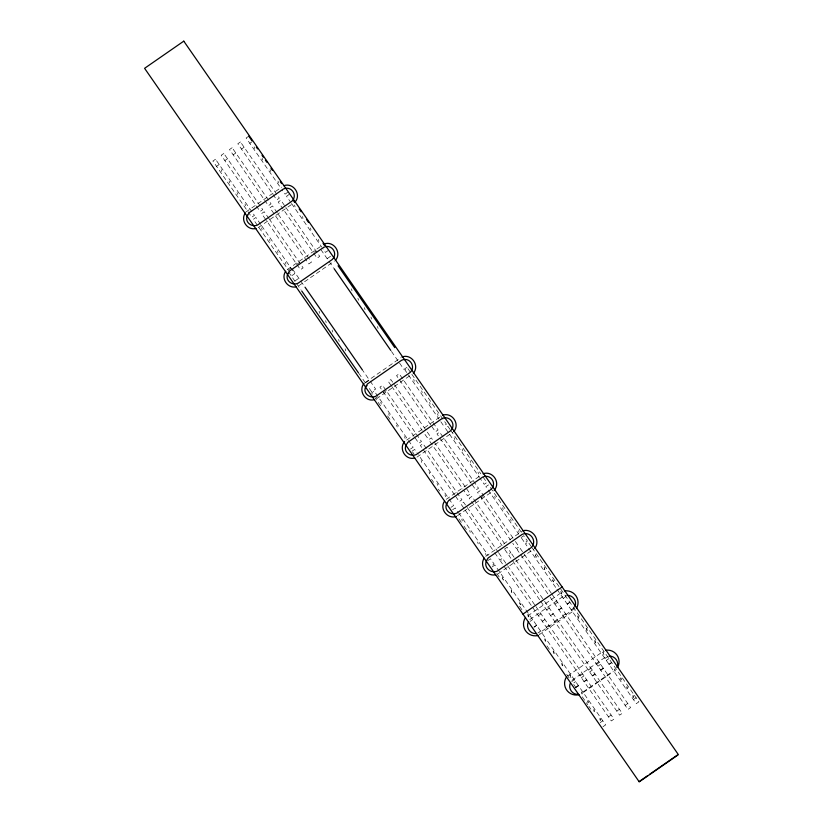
<?xml version="1.0" encoding="UTF-8"?>
<svg xmlns="http://www.w3.org/2000/svg" width="823" height="823" viewBox="0 0 823 823"><rect width="100%" height="100%" fill="white"/><g stroke="black" fill="none" stroke-linecap="round" stroke-linejoin="round"><path stroke-width="0.62" stroke-dasharray="4.12 3.09" d="M574.341 607.662L573.322 609.432L539.199 633.082M248.762 136.186L246.139 138.007L280.941 188.21M216.552 166.359L219.175 164.538M224.864 160.588L227.487 158.767M233.176 154.827L235.8 153.006M241.489 149.066L244.122 147.245M249.801 143.305L252.435 141.484M245.912 211.974L281.713 187.15M287.669 192.315L285.046 194.135L282.227 190.072M289.151 194.454L286.527 196.275L290.2 201.563M258.278 227.57L293.029 203.476M287.35 269.502L322.102 245.419M289.357 269.512L291.105 268.298M296.794 264.358L299.428 262.537M314.304 252.229L316.053 251.015M328.058 250.583L325.435 252.404L322.616 248.34M294.829 281.044L298.852 278.256M327.143 258.638L331.165 255.85M298.667 285.828L334.467 261.014M365.196 382.479L401.007 357.655M365.443 382.911L369.465 380.123L362.799 370.515M406.953 367.325L403.939 369.414L398.764 361.945M377.057 397.025L375.309 398.239L381.07 406.562M383.621 392.478L386.244 390.658M376.523 398.805L411.263 374.712M406.696 440.079L441.437 415.985M410.512 449.039L413.146 447.218L374.239 391.09L371.605 392.91L374.424 396.974M412.045 451.241L414.679 449.42L417.487 453.483M416.952 457.135L452.763 432.312M446.21 499.335L480.961 475.241M450.953 507.369L453.586 505.548L418.372 454.749M452.619 509.766L455.242 507.945L458.061 512.009M481.249 497.802L483.008 496.588M457.526 515.661L493.327 490.837M485.755 556.379L521.556 531.555M487.854 560.597L490.487 558.776L494.15 564.074L491.526 565.895M504.478 549.075L507.112 547.254L510.785 552.542L508.151 554.363L503.398 547.511M521.113 537.542L523.737 535.722L527.409 541.02L524.776 542.841L520.033 535.979M492.205 566.882L494.839 565.062L545.207 637.722M497.915 573.919L533.716 549.106M527.656 615.974L562.397 591.881M529.806 619.524L563.92 595.873L565.936 595.533M530.012 621.416L532.646 619.596M538.335 615.655L540.958 613.835M546.647 609.894L549.27 608.074M554.959 604.133L557.582 602.302M563.271 598.362L565.905 596.541M533.952 627.095L536.586 625.274M544.898 619.513L542.264 621.334L544.949 619.596M550.577 615.573L553.21 613.752L550.638 615.655M558.899 609.802L561.523 607.981M567.212 604.041L569.835 602.22M534.014 627.188L536.637 625.357M558.951 609.894L561.584 608.074M567.273 604.133L569.897 602.313M537.964 632.887L540.598 631.066M546.277 627.126L548.91 625.305M554.599 621.365L557.222 619.544M562.911 615.594L565.535 613.773M571.224 609.833L573.847 608.012M539.127 634.78L574.938 609.956M567.685 675.971L603.485 651.158M571.954 680.323L606.067 656.672L608.084 656.332M571.718 681.578L574.351 679.757M580.03 675.817L582.663 673.996M588.352 670.056L590.976 668.235M596.665 664.284L599.288 662.464M604.977 658.523L607.6 656.703M573.909 682.864L575.658 681.639M581.347 677.699L583.97 675.878M589.659 671.938L592.282 670.117M597.971 666.177L600.595 664.356M606.284 660.416L608.917 658.585M575.647 687.246L578.271 685.425M583.96 681.475L586.593 679.654M592.272 675.714L594.906 673.893M600.584 669.953L603.218 668.132M608.907 664.192L611.53 662.371M575.874 687.575L578.507 685.754M584.186 681.814L586.82 679.983M592.509 676.043L595.132 674.222M600.821 670.282L603.444 668.461M609.133 664.521L611.756 662.7M583.332 691.793L612.816 671.352M583.384 692.4L613.361 671.619M600.183 722.635L602.806 720.804M608.495 716.864L611.119 715.043M616.808 711.103L619.431 709.282M625.12 705.342L627.754 703.521M633.432 699.581L636.066 697.76M603.002 726.709L605.635 724.888L545.916 638.741M410.307 372.099L407.498 368.035L404.865 369.856L439.019 419.123M411.85 374.321L446.405 424.164L443.772 425.985L440.11 420.687M450.047 429.411L447.928 426.365L445.305 428.186L479.459 477.463M450.747 430.429L480.797 473.781M483.173 477.196L486.835 482.494L484.212 484.315L480.539 479.017M521.37 532.296L488.502 484.891L485.868 486.712L518.737 534.117M531.288 546.616L528.099 542.007L525.465 543.828L556.255 588.25M532.018 547.665L634.091 694.91M634.358 695.301L638.885 701.834L636.261 703.655L625.84 688.625M291.527 203.487L321.742 247.065M556.945 589.237L593.568 642.074M594.124 642.866L625.336 687.894M320.877 249.606L333.325 267.557M391.491 351.462L397.766 360.505M284.511 205.513L280.838 200.215L278.215 202.036L281.877 207.334M285.838 207.427L319.746 256.344L317.122 258.165L282.32 207.962M513.048 538.067L480.19 490.652L477.556 492.473L510.425 539.888M515.424 541.483L519.097 546.781L516.463 548.602L512.801 543.303M551.256 593.177L519.776 547.768L517.153 549.589L548.632 594.998M551.77 593.918L630.572 707.595L627.949 709.416L549.322 595.996M430.707 424.894L396.552 375.617L399.176 373.796L438.083 429.925L435.46 431.746L431.787 426.448M471.147 483.224L436.992 433.947L439.616 432.126L478.523 488.255L475.9 490.076L472.227 484.788M277.279 212.838L272.526 205.976L269.903 207.797L308.81 263.926L311.433 262.105L277.526 213.188M465.211 486.805L431.303 437.898L428.68 439.719L462.835 488.985M466.538 488.728L470.211 494.016L467.587 495.837L463.915 490.549M504.736 543.828L471.877 496.413L469.244 498.234L502.112 545.649M391.059 385.442L388.24 381.388L390.863 379.557L429.771 435.686L427.147 437.507L423.475 432.219M391.697 386.378L422.148 430.295M539.631 599.772L508.84 555.35L511.464 553.529L622.26 713.356L619.637 715.177L540.32 600.769M268.967 218.599L264.214 211.748L261.58 213.569L265.253 218.856M269.214 218.949L303.121 267.866L300.488 269.687L265.695 219.484M498.357 552.377L463.555 502.184L460.931 504.005L493.8 551.41M498.8 553.015L502.462 558.303L499.839 560.124L494.438 552.346M534.631 604.71L503.151 559.301L500.528 561.121L531.884 606.356M536.02 606.705L613.948 719.127L611.324 720.948L532.008 606.53M414.082 436.416L379.928 387.149L382.551 385.329L421.458 441.447L418.835 443.268L415.162 437.98M454.512 494.746L420.358 445.48L422.991 443.659L461.898 499.787L459.265 501.608L455.603 496.31M292.577 269.214L304.304 286.126M370.155 381.111L375.638 389.032L371.626 391.82L367.089 385.287M260.654 224.36L255.902 217.509L253.268 219.329L292.175 275.458L294.809 273.627L261.94 226.222M458.709 512.935L488.111 555.35M288.564 272.001L301.012 289.953M358.787 373.303L364.805 381.985M387.582 415.954L390.38 419.987M412.662 452.136L413.897 453.905M431.509 479.325L433.608 482.35M438.33 489.16L439.616 491.012M458.967 518.932L461.456 522.512M463.966 526.144L466.579 529.899M496.794 573.487L499.252 577.036M519.58 606.356L523.006 611.304M547.007 645.921L550.597 651.106M566.738 674.397L569.218 677.977M573.744 684.489L577.674 690.168M582.303 696.844L587.756 704.704M588.877 706.319L590.852 709.179M377.459 326.453L378.076 328.428M370.947 317.05L371.564 319.026M364.435 307.658L365.052 309.633M357.912 298.255L358.53 300.23M351.4 288.863L352.018 290.838M345.146 348.849L345.763 350.835M338.623 339.457L339.241 341.432M332.111 330.054L332.729 332.039M325.599 320.661L326.217 322.637M319.087 311.259L319.705 313.244M518.572 530.619L519.076 532.44M510.63 519.159L511.134 520.98M502.688 507.709L503.192 509.53M494.746 496.248L495.251 498.069M477.998 472.093L478.513 473.914M470.056 460.633L470.571 462.464M462.115 449.183L462.629 451.004M454.173 437.723L454.687 439.544M485.601 553.478L486.105 555.299M477.659 542.018L478.163 543.838M437.569 413.763L438.073 415.584M469.717 530.568L470.221 532.388M429.627 402.303L430.131 404.124M461.775 519.107L462.279 520.928M421.685 390.853L422.189 392.674M413.743 379.393L414.247 381.214M445.027 494.952L445.531 496.773M437.085 483.502L437.589 485.323M429.143 472.042L429.647 473.863M421.201 460.582L421.705 462.403M404.587 436.622L405.101 438.443M396.645 425.162L397.159 426.983M388.703 413.712L389.217 415.533M380.761 402.252L381.275 404.072M318.398 239.421L318.902 241.242M310.456 227.961L310.96 229.782M302.514 216.5L303.018 218.321M294.572 205.05L295.076 206.871M278.009 181.153L278.513 182.973M270.067 169.692L270.572 171.513M262.126 158.232L262.63 160.053M254.184 146.782L254.688 148.603M285.427 262.28L285.931 264.101M277.485 250.82L277.989 252.64M269.543 239.359L270.047 241.18M261.601 227.909L262.105 229.73M245.038 204.011L245.542 205.832M237.096 192.551L237.6 194.372M229.154 181.091L229.658 182.912M221.212 169.641L221.716 171.462M215.513 159.24L212.879 161.061L251.787 217.19L254.42 215.369L215.513 159.24M223.825 153.479L221.192 155.3L260.099 211.429L262.732 209.598L223.825 153.479M232.137 147.718L229.504 149.539L268.411 205.657L271.045 203.837L232.137 147.718M240.45 141.947L237.826 143.768L276.734 199.896L279.357 198.076L240.45 141.947M535.701 555.319L535.279 554.723L536.277 557.253L535.701 555.319M544.219 567.613L544.805 569.547L544.219 567.613M552.737 579.906L553.323 581.84L552.737 579.906M561.265 592.2L560.844 591.593L561.842 594.124L561.265 592.2M603.424 653.009L602.775 652.083L604 654.933L603.424 653.009M502.719 578.188L502.308 577.581L503.306 580.112L502.719 578.188M511.248 590.472L511.824 592.406L511.248 590.472M519.766 602.765L520.352 604.699L519.766 602.765M528.284 615.059L527.872 614.452L528.87 616.983L528.284 615.059M570.442 675.868L569.804 674.942L571.018 677.792L570.442 675.868"/><path stroke-width="1.23" d="M528.263 622.178C525.691 627.579 530.218 634.101 536.174 633.587M574.855 606.777C577.427 601.376 572.901 594.854 566.944 595.368M570.411 682.977C567.829 688.367 572.345 694.869 578.291 694.345M616.972 667.535C619.554 662.145 615.038 655.633 609.092 656.168M484.171 558.148C479.109 565.771 486.784 576.851 495.703 574.773M534.775 548.375C541.061 540.238 532.43 527.79 522.605 530.825M245.367 212.982C240.049 220.153 247.507 230.913 256.087 228.455M295.138 202.016C301.671 194.351 293.286 182.264 283.812 185.689M285.756 271.251C280.437 278.421 287.896 289.171 296.475 286.713M335.527 260.284C342.059 252.62 333.675 240.522 324.211 243.958M364.147 383.209C358.005 390.339 365.124 402.262 374.321 399.69M413.372 373.251C419.905 365.587 411.521 353.499 402.056 356.925M404.587 441.54C398.435 448.669 405.564 460.602 414.761 458.02M453.812 431.581C460.345 423.927 451.961 411.829 442.496 415.255M444.605 501.073C438.968 508.779 447.63 519.642 456.467 516.391M494.376 490.107C500.909 482.443 492.524 470.355 483.06 473.781M522.944 614.123L562.14 586.953M639.06 781.624L647.31 775.904M649.378 774.474L677.226 755.164M248.762 136.186L250.171 138.223M250.603 138.83L251.817 140.599M256.334 147.111L257.578 148.901M262.033 155.321L263.309 157.172M265.407 160.197L266.806 162.213M270.983 168.242L272.403 170.279M280.293 181.667L281.631 183.601M293.266 200.38L294.552 202.242M299.212 208.949L301.156 211.768M306.495 219.474L308.604 222.519M323.038 243.33L324.365 245.244M338.068 265.819L394.783 347.625M334.056 268.607L390.771 350.413M305.024 287.176L362.47 370.031M301.732 291.003L358.447 372.819M594.916 640.757L595.502 642.681M586.418 628.494L587.005 630.418M577.921 616.232L578.507 618.155M561.944 663.616L562.52 665.54M553.447 651.353L554.023 653.277M544.949 639.09L545.526 641.014M633.093 695.826L633.371 697.307M626.972 686.999L627.249 688.481M620.861 678.173L621.128 679.654M614.74 669.346L615.018 670.827M600.121 718.685L600.399 720.166M594 709.858L594.278 711.339M587.879 701.031L588.157 702.513M581.768 692.205L582.036 693.686M605.697 650.201A11.779 11.728 -34.7 0 1 617.641 667.432M579.114 694.715A11.779 11.728 -34.7 0 1 566.635 676.701M564.609 590.924A11.779 11.769 -34.7 0 1 576.604 608.228M538.077 635.51A11.779 11.769 -34.7 0 1 525.547 617.435M486.558 560.607C483.173 567.253 490.775 573.96 497.236 571.141L531.36 547.49C537.522 541.184 530.31 530.773 522.235 534.333L488.111 557.984L486.558 560.607M247.61 215.245C243.978 221.654 251.591 227.93 257.702 224.936L291.826 201.285C298.152 195.318 291.157 185.216 283.338 189.043L249.215 212.694L247.61 215.245M287.999 273.514C284.367 279.923 291.98 286.198 298.101 283.205L332.214 259.554C338.541 253.577 331.546 243.474 323.727 247.312L289.603 270.962L287.999 273.514M365.854 386.481C362.213 392.9 369.836 399.165 375.946 396.182L410.06 372.531C416.397 366.554 409.391 356.452 401.573 360.279L367.459 383.93L365.854 386.481M406.284 444.811C402.653 451.23 410.276 457.506 416.387 454.512L450.5 430.861C456.837 424.884 449.831 414.782 442.013 418.619L407.899 442.27L406.284 444.811M446.858 503.337C443.227 509.746 450.839 516.021 456.95 513.027L491.074 489.376C497.401 483.41 490.395 473.307 482.587 477.134L448.463 500.785L446.858 503.337M183.776 41.15L144.591 68.319L639.224 781.85L678.409 754.681L183.776 41.15"/></g></svg>
